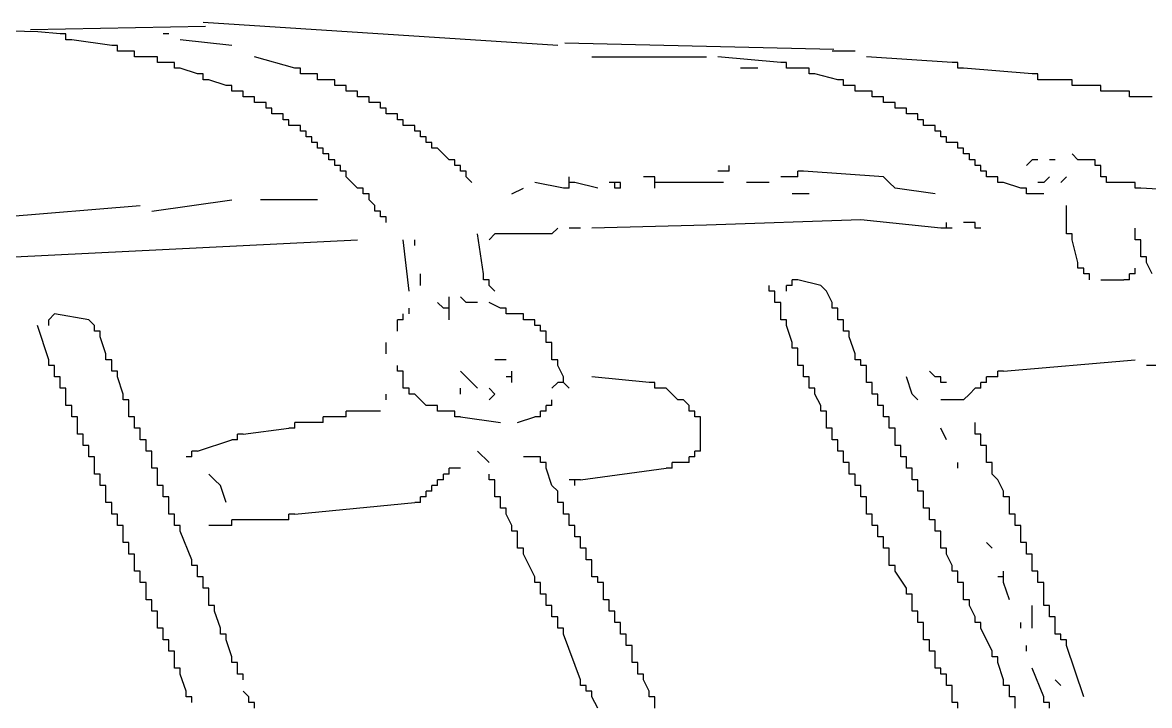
# Model space of a CAD drawing. Extents: x 0.03 to 8.61, y 0.04 to 5.34.
# Drawn here: x 2.705 to 4.085, y 4.505 to 5.341 of the extents above; entities that cross this region are included whole.
import ezdxf

# ---------------------------------------------------------------- set-up
doc = ezdxf.new("R2010")
doc.units = 0

msp = doc.modelspace()

# ---------------------------------------------------------------- linework, layer by layer
at = {"color": 7, "linetype": 'CONTINUOUS'}
for p, q in [((3.36, 5.313), (2.926, 5.341)), ((2.7235, 5.3297), (2.4007, 5.3372)), ((2.751, 5.327), (2.7235, 5.3297)), ((2.758, 5.327), (2.751, 5.327)), ((2.758, 5.32), (2.758, 5.327)), ((2.884, 5.327), (2.877, 5.327)), ((2.765, 5.32), (2.758, 5.32)), ((2.814, 5.313), (2.765, 5.32)), ((2.821, 5.313), (2.814, 5.313)), ((2.821, 5.306), (2.821, 5.313)), ((2.961, 5.313), (2.898, 5.32)), ((2.828, 5.306), (2.821, 5.306)), ((2.835, 5.306), (2.828, 5.306)), ((2.842, 5.306), (2.835, 5.306)), ((2.842, 5.299), (2.842, 5.306)), ((2.849, 5.299), (2.842, 5.299)), ((2.863, 5.299), (2.849, 5.299)), ((2.87, 5.299), (2.863, 5.299)), ((2.87, 5.292), (2.87, 5.299)), ((3.402, 5.299), (3.542, 5.299)), ((3.633, 5.292), (3.556, 5.299)), ((3.724, 5.306), (3.696, 5.306)), ((3.843, 5.292), (3.738, 5.299)), ((2.877, 5.292), (2.87, 5.292)), ((2.884, 5.292), (2.877, 5.292)), ((2.891, 5.292), (2.884, 5.292)), ((2.891, 5.285), (2.891, 5.292)), ((2.898, 5.285), (2.891, 5.285)), ((2.919, 5.278), (2.898, 5.285)), ((3.605, 5.285), (3.584, 5.285)), ((3.64, 5.292), (3.633, 5.292)), ((3.64, 5.285), (3.64, 5.292)), ((3.647, 5.285), (3.64, 5.285)), ((3.661, 5.285), (3.647, 5.285)), ((3.668, 5.285), (3.661, 5.285)), ((3.668, 5.278), (3.668, 5.285)), ((3.85, 5.292), (3.843, 5.292)), ((3.85, 5.285), (3.85, 5.292)), ((3.857, 5.285), (3.85, 5.285)), ((3.941, 5.278), (3.857, 5.285)), ((2.926, 5.278), (2.919, 5.278)), ((2.926, 5.271), (2.926, 5.278)), ((2.933, 5.271), (2.926, 5.271)), ((2.954, 5.264), (2.933, 5.271)), ((3.052, 5.278), (3.045, 5.278)), ((3.675, 5.278), (3.668, 5.278)), ((3.703, 5.271), (3.675, 5.278)), ((3.71, 5.271), (3.703, 5.271)), ((3.71, 5.264), (3.71, 5.271)), ((3.948, 5.278), (3.941, 5.278)), ((3.948, 5.271), (3.948, 5.278)), ((3.955, 5.271), (3.948, 5.271)), ((3.983, 5.271), (3.955, 5.271)), ((3.99, 5.271), (3.983, 5.271)), ((3.99, 5.264), (3.99, 5.271)), ((2.961, 5.264), (2.954, 5.264)), ((2.961, 5.257), (2.961, 5.264)), ((2.968, 5.257), (2.961, 5.257)), ((2.975, 5.257), (2.968, 5.257)), ((2.975, 5.25), (2.975, 5.257)), ((3.717, 5.264), (3.71, 5.264)), ((3.724, 5.264), (3.717, 5.264)), ((3.724, 5.257), (3.724, 5.264)), ((3.731, 5.257), (3.724, 5.257)), ((3.738, 5.257), (3.731, 5.257)), ((3.745, 5.257), (3.738, 5.257)), ((3.745, 5.25), (3.745, 5.257)), ((3.997, 5.264), (3.99, 5.264)), ((4.018, 5.264), (3.997, 5.264)), ((4.025, 5.264), (4.018, 5.264)), ((4.025, 5.257), (4.025, 5.264)), ((4.032, 5.257), (4.025, 5.257)), ((4.053, 5.257), (4.032, 5.257)), ((4.06, 5.257), (4.053, 5.257)), ((4.06, 5.25), (4.06, 5.257)), ((2.982, 5.25), (2.975, 5.25)), ((2.989, 5.25), (2.982, 5.25)), ((2.989, 5.243), (2.989, 5.25)), ((2.996, 5.243), (2.989, 5.243)), ((3.003, 5.243), (2.996, 5.243)), ((3.003, 5.236), (3.003, 5.243)), ((3.752, 5.25), (3.745, 5.25)), ((3.759, 5.25), (3.752, 5.25)), ((3.759, 5.243), (3.759, 5.25)), ((3.766, 5.243), (3.759, 5.243)), ((3.773, 5.243), (3.766, 5.243)), ((3.773, 5.236), (3.773, 5.243)), ((4.067, 5.25), (4.06, 5.25)), ((4.088, 5.25), (4.067, 5.25)), ((3.01, 5.236), (3.003, 5.236)), ((3.01, 5.229), (3.01, 5.236)), ((3.017, 5.229), (3.01, 5.229)), ((3.024, 5.229), (3.017, 5.229)), ((3.024, 5.222), (3.024, 5.229)), ((3.157, 5.229), (3.15, 5.229)), ((3.787, 5.236), (3.78, 5.236)), ((3.787, 5.229), (3.787, 5.236)), ((3.794, 5.229), (3.787, 5.229)), ((3.801, 5.229), (3.794, 5.229)), ((3.801, 5.222), (3.801, 5.229)), ((3.031, 5.215), (3.031, 5.222)), ((3.808, 5.215), (3.808, 5.222)), ((3.038, 5.215), (3.031, 5.215)), ((3.045, 5.215), (3.038, 5.215)), ((3.045, 5.208), (3.045, 5.215)), ((3.052, 5.208), (3.045, 5.208)), ((3.052, 5.201), (3.052, 5.208)), ((3.178, 5.215), (3.171, 5.215)), ((3.815, 5.215), (3.808, 5.215)), ((3.822, 5.215), (3.815, 5.215)), ((3.822, 5.208), (3.822, 5.215)), ((3.829, 5.208), (3.822, 5.208)), ((3.829, 5.201), (3.829, 5.208)), ((3.059, 5.201), (3.052, 5.201)), ((3.059, 5.194), (3.059, 5.201)), ((3.066, 5.194), (3.059, 5.194)), ((3.066, 5.187), (3.066, 5.194)), ((3.206, 5.194), (3.199, 5.194)), ((3.836, 5.201), (3.829, 5.201)), ((3.836, 5.194), (3.836, 5.201)), ((3.85, 5.194), (3.843, 5.194)), ((3.85, 5.187), (3.85, 5.194)), ((3.073, 5.187), (3.066, 5.187)), ((3.073, 5.18), (3.073, 5.187)), ((3.08, 5.18), (3.073, 5.18)), ((3.08, 5.173), (3.08, 5.18)), ((3.213, 5.187), (3.206, 5.187)), ((3.857, 5.187), (3.85, 5.187)), ((3.857, 5.18), (3.857, 5.187)), ((3.864, 5.18), (3.857, 5.18)), ((3.864, 5.173), (3.864, 5.18)), ((3.997, 5.173), (3.99, 5.18)), ((3.087, 5.173), (3.08, 5.173)), ((3.087, 5.166), (3.087, 5.173)), ((3.094, 5.166), (3.087, 5.166)), ((3.094, 5.159), (3.094, 5.166)), ((3.234, 5.166), (3.234, 5.173)), ((3.241, 5.166), (3.234, 5.166)), ((3.241, 5.159), (3.241, 5.166)), ((3.57, 5.159), (3.57, 5.166)), ((3.871, 5.173), (3.864, 5.173)), ((3.871, 5.166), (3.871, 5.173)), ((3.878, 5.159), (3.878, 5.166)), ((3.934, 5.166), (3.941, 5.173)), ((3.948, 5.173), (3.941, 5.173)), ((3.969, 5.173), (3.962, 5.173)), ((4.011, 5.173), (3.997, 5.173)), ((4.018, 5.173), (4.011, 5.173)), ((4.018, 5.166), (4.018, 5.173)), ((4.025, 5.166), (4.018, 5.166)), ((4.025, 5.159), (4.025, 5.166)), ((3.101, 5.159), (3.094, 5.159)), ((3.101, 5.152), (3.101, 5.159)), ((3.115, 5.138), (3.101, 5.152)), ((3.248, 5.159), (3.241, 5.159)), ((3.248, 5.152), (3.248, 5.159)), ((3.374, 5.145), (3.374, 5.152)), ((3.472, 5.152), (3.465, 5.152)), ((3.479, 5.152), (3.472, 5.152)), ((3.479, 5.145), (3.479, 5.152)), ((3.563, 5.159), (3.556, 5.159)), ((3.57, 5.159), (3.563, 5.159)), ((3.647, 5.152), (3.633, 5.152)), ((3.654, 5.152), (3.647, 5.152)), ((3.661, 5.159), (3.654, 5.159)), ((3.654, 5.152), (3.654, 5.159)), ((3.759, 5.152), (3.661, 5.159)), ((3.766, 5.145), (3.759, 5.152)), ((3.885, 5.152), (3.885, 5.159)), ((3.892, 5.152), (3.885, 5.152)), ((3.899, 5.152), (3.892, 5.152)), ((3.899, 5.145), (3.899, 5.152)), ((3.955, 5.145), (3.962, 5.152)), ((4.025, 5.152), (4.025, 5.159)), ((4.032, 5.145), (4.032, 5.152)), ((3.122, 5.138), (3.115, 5.138)), ((3.122, 5.131), (3.122, 5.138)), ((3.304, 5.131), (3.318, 5.138)), ((3.367, 5.138), (3.332, 5.145)), ((3.374, 5.138), (3.367, 5.138)), ((3.381, 5.145), (3.374, 5.145)), ((3.374, 5.138), (3.374, 5.145)), ((3.409, 5.138), (3.381, 5.145)), ((3.43, 5.145), (3.423, 5.145)), ((3.437, 5.145), (3.43, 5.145)), ((3.43, 5.138), (3.43, 5.145)), ((3.437, 5.138), (3.43, 5.138)), ((3.437, 5.138), (3.437, 5.145)), ((3.486, 5.145), (3.479, 5.145)), ((3.479, 5.138), (3.479, 5.145)), ((3.563, 5.145), (3.486, 5.145)), ((3.619, 5.145), (3.591, 5.145)), ((3.773, 5.138), (3.766, 5.145)), ((3.822, 5.131), (3.773, 5.138)), ((3.906, 5.145), (3.899, 5.145)), ((3.927, 5.138), (3.906, 5.145)), ((3.934, 5.138), (3.927, 5.138)), ((3.934, 5.131), (3.934, 5.138)), ((3.955, 5.145), (3.948, 5.145)), ((4.06, 5.145), (4.039, 5.145)), ((4.067, 5.145), (4.06, 5.145)), ((4.067, 5.138), (4.067, 5.145)), ((4.074, 5.138), (4.067, 5.138)), ((4.312, 5.124), (4.074, 5.138)), ((2.863, 5.11), (2.961, 5.124)), ((3.066, 5.124), (2.996, 5.124)), ((3.129, 5.131), (3.122, 5.131)), ((3.129, 5.124), (3.129, 5.131)), ((3.136, 5.117), (3.129, 5.124)), ((3.941, 5.131), (3.934, 5.131)), ((3.955, 5.131), (3.941, 5.131)), ((2.681, 5.103), (2.849, 5.117)), ((3.136, 5.11), (3.136, 5.117)), ((3.143, 5.103), (3.143, 5.11)), ((3.15, 5.103), (3.143, 5.103)), ((3.15, 5.096), (3.15, 5.103)), ((3.5422, 5.0927), (3.402, 5.089)), ((3.7312, 5.0992), (3.5422, 5.0927)), ((3.829, 5.089), (3.7312, 5.0992)), ((3.836, 5.089), (3.836, 5.096)), ((3.871, 5.089), (3.871, 5.096)), ((3.276, 5.075), (3.283, 5.082)), ((3.836, 5.089), (3.829, 5.089)), ((3.843, 5.089), (3.836, 5.089)), ((3.878, 5.089), (3.871, 5.089)), ((3.983, 5.082), (3.983, 5.089)), ((3.99, 5.075), (3.99, 5.082)), ((4.067, 5.082), (4.067, 5.089)), ((2.695, 5.054), (3.115, 5.075)), ((3.178, 5.012), (3.171, 5.075)), ((3.997, 5.047), (3.99, 5.075)), ((4.074, 5.068), (4.074, 5.075)), ((4.074, 5.061), (4.074, 5.068)), ((4.081, 5.054), (4.074, 5.054)), ((4.081, 5.047), (4.081, 5.054)), ((3.997, 5.04), (3.997, 5.047)), ((4.004, 5.04), (3.997, 5.04)), ((4.067, 5.033), (4.067, 5.04)), ((3.192, 5.019), (3.192, 5.033)), ((3.276, 5.019), (3.276, 5.026)), ((3.654, 5.026), (3.647, 5.026)), ((3.647, 5.019), (3.647, 5.026)), ((4.011, 5.033), (4.004, 5.033)), ((4.06, 5.026), (4.053, 5.026)), ((4.067, 5.033), (4.06, 5.033)), ((4.06, 5.026), (4.06, 5.033)), ((3.283, 5.012), (3.276, 5.019)), ((3.619, 5.012), (3.619, 5.019)), ((3.626, 5.012), (3.619, 5.012)), ((3.626, 5.005), (3.626, 5.012)), ((3.64, 5.012), (3.64, 5.019)), ((3.689, 5.012), (3.682, 5.019)), ((3.262, 4.998), (3.248, 4.998)), ((3.29, 4.991), (3.276, 4.998)), ((3.626, 4.998), (3.626, 5.005)), ((3.633, 4.998), (3.626, 4.998)), ((2.737, 4.977), (2.744, 4.984)), ((2.786, 4.977), (2.744, 4.984)), ((3.171, 4.977), (3.171, 4.984)), ((3.178, 4.984), (3.178, 4.991)), ((3.227, 4.991), (3.22, 4.991)), ((3.227, 4.984), (3.227, 4.991)), ((3.227, 4.977), (3.227, 4.984)), ((3.297, 4.991), (3.29, 4.991)), ((3.304, 4.984), (3.297, 4.984)), ((3.311, 4.984), (3.304, 4.984)), ((3.318, 4.977), (3.318, 4.984)), ((3.633, 4.984), (3.633, 4.991)), ((3.633, 4.977), (3.633, 4.984)), ((3.703, 4.984), (3.703, 4.991)), ((2.737, 4.928), (2.723, 4.97)), ((3.171, 4.977), (3.164, 4.977)), ((3.164, 4.97), (3.164, 4.977)), ((3.325, 4.977), (3.318, 4.977)), ((3.332, 4.977), (3.325, 4.977)), ((3.332, 4.97), (3.332, 4.977)), ((3.339, 4.97), (3.332, 4.97)), ((3.339, 4.963), (3.339, 4.97)), ((3.64, 4.977), (3.633, 4.977)), ((3.64, 4.97), (3.64, 4.977)), ((3.647, 4.949), (3.64, 4.97)), ((3.71, 4.97), (3.71, 4.977)), ((3.346, 4.963), (3.339, 4.963)), ((3.346, 4.956), (3.346, 4.963)), ((3.717, 4.956), (3.717, 4.963)), ((3.15, 4.935), (3.15, 4.949)), ((3.353, 4.935), (3.353, 4.942)), ((3.654, 4.942), (3.647, 4.942)), ((3.654, 4.935), (3.654, 4.942)), ((2.737, 4.921), (2.737, 4.928)), ((3.297, 4.928), (3.283, 4.928)), ((3.353, 4.928), (3.353, 4.935)), ((3.36, 4.928), (3.353, 4.928)), ((3.36, 4.921), (3.36, 4.928)), ((3.654, 4.928), (3.654, 4.935)), ((3.654, 4.921), (3.654, 4.928)), ((3.731, 4.921), (3.731, 4.928)), ((3.906, 4.914), (4.067, 4.928)), ((2.744, 4.921), (2.737, 4.921)), ((2.744, 4.914), (2.744, 4.921)), ((2.744, 4.907), (2.744, 4.914)), ((2.821, 4.907), (2.821, 4.914)), ((3.171, 4.907), (3.171, 4.914)), ((3.262, 4.893), (3.241, 4.914)), ((3.304, 4.907), (3.304, 4.914)), ((3.367, 4.907), (3.36, 4.921)), ((3.661, 4.921), (3.654, 4.921)), ((3.661, 4.914), (3.661, 4.921)), ((3.661, 4.907), (3.661, 4.914)), ((3.738, 4.921), (3.731, 4.921)), ((3.738, 4.914), (3.738, 4.921)), ((3.738, 4.907), (3.738, 4.914)), ((3.822, 4.907), (3.815, 4.914)), ((3.906, 4.914), (3.899, 4.914)), ((3.899, 4.907), (3.899, 4.914)), ((4.095, 4.921), (4.081, 4.921)), ((2.751, 4.907), (2.744, 4.907)), ((2.751, 4.9), (2.751, 4.907)), ((2.751, 4.893), (2.751, 4.9)), ((3.171, 4.9), (3.171, 4.907)), ((3.171, 4.893), (3.171, 4.9)), ((3.304, 4.907), (3.297, 4.907)), ((3.304, 4.9), (3.304, 4.907)), ((3.353, 4.893), (3.36, 4.9)), ((3.367, 4.9), (3.36, 4.9)), ((3.367, 4.9), (3.367, 4.907)), ((3.374, 4.893), (3.367, 4.9)), ((3.472, 4.9), (3.402, 4.907)), ((3.479, 4.893), (3.479, 4.9)), ((3.668, 4.907), (3.661, 4.907)), ((3.668, 4.9), (3.668, 4.907)), ((3.668, 4.893), (3.668, 4.9)), ((3.794, 4.886), (3.787, 4.907)), ((3.885, 4.9), (3.878, 4.9)), ((3.885, 4.9), (3.885, 4.907)), ((3.899, 4.907), (3.892, 4.907)), ((2.758, 4.893), (2.751, 4.893)), ((2.758, 4.886), (2.758, 4.893)), ((3.185, 4.886), (3.178, 4.886)), ((3.241, 4.886), (3.241, 4.893)), ((3.276, 4.879), (3.283, 4.886)), ((3.486, 4.893), (3.479, 4.893)), ((3.493, 4.893), (3.486, 4.893)), ((3.5, 4.886), (3.493, 4.893)), ((3.675, 4.893), (3.668, 4.893)), ((3.675, 4.886), (3.675, 4.893)), ((3.682, 4.872), (3.675, 4.886)), ((3.752, 4.886), (3.745, 4.886)), ((3.801, 4.879), (3.794, 4.886)), ((3.857, 4.879), (3.864, 4.886)), ((3.864, 4.886), (3.871, 4.893)), ((2.758, 4.872), (2.758, 4.879)), ((2.765, 4.872), (2.758, 4.872)), ((2.765, 4.865), (2.765, 4.872)), ((2.835, 4.872), (2.835, 4.879)), ((3.213, 4.872), (3.206, 4.872)), ((3.213, 4.865), (3.213, 4.872)), ((3.353, 4.872), (3.346, 4.872)), ((3.346, 4.865), (3.346, 4.872)), ((3.353, 4.872), (3.353, 4.879)), ((3.514, 4.879), (3.507, 4.879)), ((3.521, 4.872), (3.514, 4.879)), ((3.521, 4.865), (3.521, 4.872)), ((3.682, 4.865), (3.682, 4.872)), ((3.759, 4.872), (3.752, 4.872)), ((3.857, 4.879), (3.829, 4.879)), ((2.772, 4.851), (2.772, 4.858)), ((3.08, 4.858), (3.073, 4.858)), ((3.073, 4.851), (3.073, 4.858)), ((3.094, 4.858), (3.08, 4.858)), ((3.101, 4.858), (3.094, 4.858)), ((3.108, 4.865), (3.101, 4.865)), ((3.101, 4.858), (3.101, 4.865)), ((3.143, 4.865), (3.108, 4.865)), ((3.22, 4.865), (3.213, 4.865)), ((3.227, 4.865), (3.22, 4.865)), ((3.234, 4.865), (3.227, 4.865)), ((3.234, 4.858), (3.234, 4.865)), ((3.241, 4.858), (3.234, 4.858)), ((3.241, 4.858), (3.29, 4.851)), ((3.311, 4.851), (3.332, 4.858)), ((3.339, 4.858), (3.332, 4.858)), ((3.346, 4.865), (3.339, 4.865)), ((3.339, 4.858), (3.339, 4.865)), ((3.528, 4.865), (3.521, 4.865)), ((3.528, 4.858), (3.528, 4.865)), ((3.535, 4.858), (3.528, 4.858)), ((3.535, 4.851), (3.535, 4.858)), ((3.759, 4.858), (3.759, 4.865)), ((3.766, 4.858), (3.759, 4.858)), ((3.766, 4.851), (3.766, 4.858)), ((2.772, 4.844), (2.772, 4.851)), ((2.849, 4.837), (2.849, 4.844)), ((2.975, 4.837), (3.031, 4.844)), ((3.038, 4.844), (3.031, 4.844)), ((3.045, 4.851), (3.038, 4.851)), ((3.038, 4.844), (3.038, 4.851)), ((3.066, 4.851), (3.045, 4.851)), ((3.073, 4.851), (3.066, 4.851)), ((3.535, 4.816), (3.535, 4.851)), ((3.696, 4.844), (3.689, 4.844)), ((3.766, 4.844), (3.766, 4.851)), ((3.773, 4.844), (3.766, 4.844)), ((3.773, 4.837), (3.773, 4.844)), ((3.836, 4.83), (3.829, 4.844)), ((2.779, 4.837), (2.772, 4.837)), ((2.779, 4.83), (2.779, 4.837)), ((2.856, 4.823), (2.856, 4.83)), ((2.919, 4.816), (2.961, 4.83)), ((2.975, 4.837), (2.968, 4.837)), ((2.968, 4.83), (2.968, 4.837)), ((3.696, 4.83), (3.696, 4.837)), ((3.703, 4.83), (3.696, 4.83)), ((3.703, 4.823), (3.703, 4.83)), ((3.878, 4.83), (3.878, 4.837)), ((2.786, 4.823), (2.779, 4.823)), ((2.786, 4.809), (2.786, 4.816)), ((2.863, 4.809), (2.863, 4.816)), ((2.912, 4.809), (2.912, 4.816)), ((3.276, 4.802), (3.262, 4.816)), ((3.703, 4.816), (3.703, 4.823)), ((3.71, 4.816), (3.703, 4.816)), ((3.885, 4.816), (3.885, 4.823)), ((2.793, 4.809), (2.786, 4.809)), ((2.793, 4.795), (2.793, 4.802)), ((2.912, 4.809), (2.905, 4.809)), ((3.346, 4.795), (3.346, 4.802)), ((3.514, 4.802), (3.507, 4.802)), ((3.521, 4.802), (3.514, 4.802)), ((3.71, 4.802), (3.71, 4.809)), ((3.717, 4.802), (3.71, 4.802)), ((3.787, 4.802), (3.787, 4.809)), ((3.85, 4.795), (3.85, 4.802)), ((2.87, 4.788), (2.87, 4.795)), ((2.94, 4.781), (2.933, 4.788)), ((3.227, 4.788), (3.22, 4.788)), ((3.234, 4.795), (3.227, 4.795)), ((3.227, 4.788), (3.227, 4.795)), ((3.241, 4.795), (3.234, 4.795)), ((3.276, 4.781), (3.276, 4.788)), ((3.5, 4.795), (3.493, 4.795)), ((3.717, 4.788), (3.717, 4.795)), ((3.724, 4.788), (3.717, 4.788)), ((3.724, 4.781), (3.724, 4.788)), ((3.794, 4.788), (3.794, 4.795)), ((2.8, 4.774), (2.8, 4.781)), ((2.807, 4.774), (2.8, 4.774)), ((2.807, 4.767), (2.807, 4.774)), ((2.947, 4.774), (2.94, 4.781)), ((2.954, 4.753), (2.947, 4.774)), ((3.283, 4.781), (3.276, 4.781)), ((3.381, 4.781), (3.374, 4.781)), ((3.724, 4.774), (3.724, 4.781)), ((3.731, 4.774), (3.724, 4.774)), ((3.731, 4.767), (3.731, 4.774)), ((3.801, 4.781), (3.794, 4.781)), ((3.801, 4.774), (3.801, 4.781)), ((3.801, 4.767), (3.801, 4.774)), ((2.807, 4.76), (2.807, 4.767)), ((2.884, 4.753), (2.884, 4.76)), ((3.206, 4.767), (3.199, 4.767)), ((3.199, 4.76), (3.199, 4.767)), ((3.283, 4.76), (3.283, 4.767)), ((3.29, 4.753), (3.29, 4.76)), ((3.731, 4.76), (3.731, 4.767)), ((3.738, 4.76), (3.731, 4.76)), ((3.808, 4.767), (3.801, 4.767)), ((3.808, 4.753), (3.808, 4.76)), ((3.906, 4.76), (3.906, 4.767)), ((3.913, 4.76), (3.906, 4.76)), ((2.814, 4.746), (2.814, 4.753)), ((3.038, 4.739), (3.185, 4.753)), ((2.821, 4.739), (2.814, 4.739)), ((2.821, 4.732), (2.821, 4.739)), ((3.297, 4.746), (3.29, 4.746)), ((3.304, 4.725), (3.297, 4.739)), ((3.374, 4.732), (3.374, 4.739)), ((3.738, 4.739), (3.738, 4.746)), ((3.745, 4.739), (3.738, 4.739)), ((3.815, 4.739), (3.815, 4.746)), ((3.92, 4.732), (3.92, 4.739)), ((2.821, 4.725), (2.821, 4.732)), ((2.828, 4.725), (2.821, 4.725)), ((2.968, 4.732), (2.961, 4.732)), ((3.304, 4.718), (3.304, 4.725)), ((3.381, 4.725), (3.374, 4.725)), ((3.381, 4.718), (3.381, 4.725)), ((3.745, 4.725), (3.745, 4.732)), ((3.752, 4.725), (3.745, 4.725)), ((3.822, 4.725), (3.822, 4.732)), ((2.828, 4.711), (2.828, 4.718)), ((2.828, 4.704), (2.828, 4.711)), ((3.311, 4.718), (3.304, 4.718)), ((3.311, 4.704), (3.311, 4.711)), ((3.388, 4.704), (3.388, 4.711)), ((3.752, 4.711), (3.752, 4.718)), ((3.759, 4.711), (3.752, 4.711)), ((3.759, 4.704), (3.759, 4.711)), ((3.829, 4.711), (3.829, 4.718)), ((3.927, 4.711), (3.927, 4.718)), ((2.835, 4.704), (2.828, 4.704)), ((2.835, 4.697), (2.835, 4.704)), ((2.835, 4.69), (2.835, 4.697)), ((3.318, 4.697), (3.311, 4.697)), ((3.395, 4.69), (3.395, 4.697)), ((3.759, 4.697), (3.759, 4.704)), ((3.766, 4.697), (3.759, 4.697)), ((3.892, 4.697), (3.885, 4.704)), ((3.934, 4.697), (3.934, 4.704)), ((2.842, 4.69), (2.835, 4.69)), ((3.332, 4.662), (3.318, 4.69)), ((3.402, 4.676), (3.402, 4.683)), ((3.766, 4.676), (3.766, 4.683)), ((2.842, 4.669), (2.842, 4.676)), ((2.849, 4.669), (2.842, 4.669)), ((3.773, 4.676), (3.766, 4.676)), ((3.773, 4.669), (3.773, 4.676)), ((3.85, 4.662), (3.85, 4.669)), ((3.906, 4.662), (3.906, 4.669)), ((2.849, 4.655), (2.849, 4.662)), ((2.856, 4.655), (2.849, 4.655)), ((2.856, 4.648), (2.856, 4.655)), ((3.332, 4.655), (3.332, 4.662)), ((3.339, 4.655), (3.332, 4.655)), ((3.339, 4.648), (3.339, 4.655)), ((3.416, 4.655), (3.409, 4.655)), ((3.857, 4.648), (3.857, 4.655)), ((3.906, 4.662), (3.899, 4.662)), ((3.906, 4.655), (3.906, 4.662)), ((3.913, 4.634), (3.906, 4.655)), ((2.856, 4.641), (2.856, 4.648)), ((2.856, 4.634), (2.856, 4.641)), ((2.933, 4.641), (2.933, 4.648)), ((3.339, 4.641), (3.339, 4.648)), ((3.346, 4.641), (3.339, 4.641)), ((3.416, 4.641), (3.416, 4.648)), ((3.787, 4.641), (3.787, 4.648)), ((2.863, 4.634), (2.856, 4.634)), ((2.863, 4.62), (2.863, 4.627)), ((3.346, 4.627), (3.346, 4.634)), ((3.353, 4.627), (3.346, 4.627)), ((3.423, 4.627), (3.423, 4.634)), ((3.794, 4.62), (3.794, 4.627)), ((3.962, 4.62), (3.962, 4.627)), ((2.87, 4.62), (2.863, 4.62)), ((2.87, 4.613), (2.87, 4.62)), ((2.87, 4.606), (2.87, 4.613)), ((3.353, 4.613), (3.353, 4.62)), ((3.36, 4.613), (3.353, 4.613)), ((3.43, 4.613), (3.43, 4.62)), ((3.801, 4.62), (3.794, 4.62)), ((3.801, 4.606), (3.801, 4.613)), ((2.87, 4.599), (2.87, 4.606)), ((2.877, 4.599), (2.87, 4.599)), ((2.877, 4.592), (2.877, 4.599)), ((3.36, 4.599), (3.36, 4.606)), ((3.367, 4.599), (3.36, 4.599)), ((3.367, 4.592), (3.367, 4.599)), ((3.437, 4.599), (3.437, 4.606)), ((3.808, 4.599), (3.808, 4.606)), ((3.878, 4.599), (3.878, 4.606)), ((3.927, 4.599), (3.927, 4.606)), ((2.877, 4.585), (2.877, 4.592)), ((2.884, 4.585), (2.877, 4.585)), ((2.884, 4.578), (2.884, 4.585)), ((3.388, 4.536), (3.367, 4.592)), ((3.444, 4.585), (3.444, 4.592)), ((3.808, 4.585), (3.808, 4.592)), ((3.815, 4.578), (3.815, 4.585)), ((3.976, 4.592), (3.969, 4.592)), ((3.983, 4.585), (3.976, 4.585)), ((2.884, 4.571), (2.884, 4.578)), ((2.891, 4.571), (2.884, 4.571)), ((3.451, 4.571), (3.451, 4.578)), ((3.822, 4.571), (3.815, 4.571)), ((3.934, 4.571), (3.934, 4.578)), ((4.004, 4.515), (3.983, 4.578)), ((2.891, 4.557), (2.891, 4.564)), ((2.891, 4.55), (2.891, 4.557)), ((2.961, 4.557), (2.961, 4.564)), ((3.822, 4.55), (3.822, 4.557)), ((3.899, 4.557), (3.899, 4.564)), ((3.906, 4.536), (3.899, 4.557)), ((2.898, 4.55), (2.891, 4.55)), ((2.898, 4.543), (2.898, 4.55)), ((2.905, 4.522), (2.898, 4.543)), ((3.829, 4.55), (3.822, 4.55)), ((3.829, 4.543), (3.829, 4.55)), ((3.836, 4.543), (3.829, 4.543)), ((3.836, 4.536), (3.836, 4.543)), ((3.955, 4.515), (3.941, 4.55)), ((3.388, 4.529), (3.388, 4.536)), ((3.395, 4.529), (3.388, 4.529)), ((3.836, 4.529), (3.836, 4.536)), ((3.843, 4.529), (3.836, 4.529)), ((3.913, 4.522), (3.913, 4.529)), ((3.976, 4.529), (3.969, 4.536)), ((2.905, 4.515), (2.905, 4.522)), ((2.912, 4.515), (2.905, 4.515)), ((3.402, 4.522), (3.395, 4.522)), ((3.402, 4.515), (3.402, 4.522)), ((3.409, 4.501), (3.402, 4.515)), ((3.479, 4.508), (3.479, 4.515)), ((3.843, 4.515), (3.843, 4.522)), ((3.843, 4.508), (3.843, 4.515)), ((3.92, 4.508), (3.92, 4.515)), ((3.955, 4.508), (3.955, 4.515)), ((3.85, 4.508), (3.843, 4.508)), ((3.85, 4.501), (3.85, 4.508)), ((3.962, 4.508), (3.955, 4.508))]:
    msp.add_line(p, q, dxfattribs=at)
at = {"color": 8, "linetype": 'CONTINUOUS'}
for p, q in [((3.038, 5.285), (2.989, 5.299)), ((3.045, 5.278), (3.045, 5.285)), ((3.059, 5.278), (3.052, 5.278)), ((3.073, 5.271), (3.066, 5.271)), ((3.094, 5.264), (3.087, 5.264)), ((3.108, 5.257), (3.101, 5.257)), ((3.122, 5.25), (3.115, 5.25)), ((3.136, 5.243), (3.129, 5.243)), ((3.78, 5.236), (3.773, 5.236)), ((3.171, 5.222), (3.164, 5.222)), ((3.171, 5.215), (3.171, 5.222)), ((3.192, 5.208), (3.185, 5.208)), ((3.199, 5.201), (3.192, 5.201)), ((3.199, 5.194), (3.199, 5.201)), ((3.206, 5.187), (3.206, 5.194)), ((4.032, 5.152), (4.025, 5.152)), ((4.039, 5.145), (4.032, 5.145)), ((3.227, 4.991), (3.227, 4.998)), ((2.793, 4.963), (2.793, 4.97)), ((2.8, 4.963), (2.793, 4.963)), ((3.353, 4.949), (3.346, 4.949)), ((2.807, 4.928), (2.807, 4.935)), ((2.814, 4.914), (2.814, 4.921)), ((3.283, 4.886), (3.276, 4.893)), ((2.835, 4.858), (2.835, 4.865)), ((2.842, 4.858), (2.835, 4.858)), ((2.842, 4.844), (2.842, 4.851)), ((2.863, 4.795), (2.863, 4.802)), ((2.87, 4.781), (2.87, 4.788)), ((2.87, 4.774), (2.87, 4.781)), ((2.877, 4.774), (2.87, 4.774)), ((2.884, 4.739), (2.884, 4.746)), ((2.891, 4.739), (2.884, 4.739)), ((3.367, 4.739), (3.367, 4.746)), ((2.891, 4.725), (2.891, 4.732)), ((2.898, 4.725), (2.891, 4.725)), ((2.912, 4.676), (2.912, 4.683)), ((2.919, 4.676), (2.912, 4.676)), ((2.919, 4.662), (2.919, 4.669)), ((3.843, 4.669), (3.843, 4.676)), ((2.933, 4.627), (2.933, 4.634)), ((2.94, 4.627), (2.933, 4.627)), ((2.947, 4.599), (2.94, 4.62)), ((2.947, 4.592), (2.947, 4.599)), ((2.954, 4.592), (2.947, 4.592)), ((2.961, 4.564), (2.954, 4.585)), ((2.968, 4.557), (2.961, 4.557)), ((3.451, 4.557), (3.451, 4.564)), ((3.458, 4.557), (3.451, 4.557)), ((2.968, 4.543), (2.968, 4.55)), ((2.975, 4.543), (2.968, 4.543)), ((3.458, 4.543), (3.458, 4.55)), ((3.465, 4.543), (3.458, 4.543)), ((2.982, 4.515), (2.975, 4.522)), ((2.982, 4.508), (2.982, 4.515)), ((2.989, 4.508), (2.982, 4.508))]:
    msp.add_line(p, q, dxfattribs=at)
at = {"color": 12, "linetype": 'CONTINUOUS'}
for p, q in [((3.045, 5.285), (3.038, 5.285)), ((3.066, 5.278), (3.059, 5.278)), ((3.066, 5.271), (3.066, 5.278)), ((3.08, 5.271), (3.073, 5.271)), ((3.087, 5.271), (3.08, 5.271)), ((3.087, 5.264), (3.087, 5.271)), ((3.101, 5.264), (3.094, 5.264)), ((3.101, 5.257), (3.101, 5.264)), ((3.115, 5.257), (3.108, 5.257)), ((3.115, 5.25), (3.115, 5.257)), ((3.129, 5.25), (3.122, 5.25)), ((3.129, 5.243), (3.129, 5.25)), ((3.143, 5.243), (3.136, 5.243)), ((3.143, 5.236), (3.143, 5.243)), ((3.15, 5.236), (3.143, 5.236)), ((3.15, 5.229), (3.15, 5.236)), ((3.164, 5.229), (3.157, 5.229)), ((3.164, 5.222), (3.164, 5.229)), ((3.185, 5.215), (3.178, 5.215)), ((3.185, 5.208), (3.185, 5.215)), ((3.192, 5.201), (3.192, 5.208)), ((3.227, 5.173), (3.213, 5.187)), ((3.234, 5.173), (3.227, 5.173)), ((3.255, 5.145), (3.248, 5.152)), ((3.976, 5.145), (3.983, 5.152)), ((3.269, 5.033), (3.262, 5.082)), ((4.067, 5.075), (4.067, 5.082)), ((4.074, 5.075), (4.067, 5.075)), ((4.074, 5.054), (4.074, 5.061)), ((3.269, 5.026), (3.269, 5.033)), ((3.276, 5.026), (3.269, 5.026)), ((3.696, 4.998), (3.689, 5.012)), ((3.22, 4.991), (3.213, 4.998)), ((3.227, 4.998), (3.227, 5.005)), ((3.248, 4.998), (3.241, 5.005)), ((3.696, 4.991), (3.696, 4.998)), ((3.703, 4.991), (3.696, 4.991)), ((3.703, 4.977), (3.703, 4.984)), ((2.737, 4.97), (2.737, 4.977)), ((2.793, 4.97), (2.786, 4.977)), ((3.164, 4.963), (3.164, 4.97)), ((3.71, 4.977), (3.703, 4.977)), ((3.71, 4.963), (3.71, 4.97)), ((2.8, 4.956), (2.8, 4.963)), ((2.807, 4.935), (2.8, 4.956)), ((3.346, 4.949), (3.346, 4.956)), ((3.717, 4.963), (3.71, 4.963)), ((3.724, 4.935), (3.717, 4.956)), ((3.353, 4.942), (3.353, 4.949)), ((2.814, 4.928), (2.807, 4.928)), ((2.814, 4.921), (2.814, 4.928)), ((3.724, 4.928), (3.724, 4.935)), ((3.731, 4.928), (3.724, 4.928)), ((2.821, 4.914), (2.814, 4.914)), ((3.171, 4.914), (3.164, 4.914)), ((2.828, 4.886), (2.821, 4.907)), ((3.738, 4.9), (3.738, 4.907)), ((3.745, 4.9), (3.738, 4.9)), ((2.828, 4.879), (2.828, 4.886)), ((3.745, 4.886), (3.745, 4.893)), ((2.835, 4.879), (2.828, 4.879)), ((3.752, 4.872), (3.752, 4.879)), ((2.842, 4.851), (2.842, 4.858)), ((2.849, 4.844), (2.842, 4.844)), ((2.849, 4.83), (2.849, 4.837)), ((2.856, 4.83), (2.849, 4.83)), ((3.773, 4.83), (3.773, 4.837)), ((3.773, 4.823), (3.773, 4.83)), ((2.856, 4.816), (2.856, 4.823)), ((2.863, 4.816), (2.856, 4.816)), ((3.535, 4.816), (3.528, 4.816)), ((3.528, 4.809), (3.528, 4.816)), ((3.78, 4.823), (3.773, 4.823)), ((3.78, 4.816), (3.78, 4.823)), ((3.78, 4.809), (3.78, 4.816)), ((2.863, 4.802), (2.863, 4.809)), ((3.332, 4.809), (3.318, 4.809)), ((3.339, 4.809), (3.332, 4.809)), ((3.339, 4.802), (3.339, 4.809)), ((3.346, 4.802), (3.339, 4.802)), ((3.507, 4.802), (3.5, 4.802)), ((3.5, 4.795), (3.5, 4.802)), ((3.528, 4.809), (3.521, 4.809)), ((3.521, 4.802), (3.521, 4.809)), ((3.787, 4.809), (3.78, 4.809)), ((3.787, 4.795), (3.787, 4.802)), ((3.353, 4.774), (3.346, 4.795)), ((3.794, 4.795), (3.787, 4.795)), ((3.794, 4.781), (3.794, 4.788)), ((2.877, 4.767), (2.877, 4.774)), ((3.36, 4.767), (3.353, 4.774)), ((2.877, 4.76), (2.877, 4.767)), ((3.36, 4.76), (3.36, 4.767)), ((3.36, 4.753), (3.36, 4.76)), ((3.367, 4.753), (3.36, 4.753)), ((3.367, 4.746), (3.367, 4.753)), ((3.808, 4.746), (3.808, 4.753)), ((2.891, 4.732), (2.891, 4.739)), ((3.374, 4.739), (3.367, 4.739)), ((3.815, 4.746), (3.808, 4.746)), ((2.898, 4.718), (2.898, 4.725)), ((3.374, 4.725), (3.374, 4.732)), ((3.822, 4.718), (3.822, 4.725)), ((2.912, 4.683), (2.898, 4.718)), ((3.381, 4.711), (3.381, 4.718)), ((3.388, 4.711), (3.381, 4.711)), ((3.829, 4.718), (3.822, 4.718)), ((3.829, 4.704), (3.829, 4.711)), ((3.388, 4.697), (3.388, 4.704)), ((3.395, 4.697), (3.388, 4.697)), ((3.829, 4.697), (3.829, 4.704)), ((3.836, 4.697), (3.829, 4.697)), ((3.836, 4.69), (3.836, 4.697)), ((3.395, 4.683), (3.395, 4.69)), ((3.402, 4.683), (3.395, 4.683)), ((3.843, 4.676), (3.836, 4.69)), ((2.919, 4.669), (2.919, 4.676)), ((3.402, 4.669), (3.402, 4.676)), ((3.402, 4.662), (3.402, 4.669)), ((3.85, 4.669), (3.843, 4.669)), ((2.926, 4.662), (2.919, 4.662)), ((2.926, 4.655), (2.926, 4.662)), ((2.926, 4.648), (2.926, 4.655)), ((3.409, 4.662), (3.402, 4.662)), ((3.409, 4.655), (3.409, 4.662)), ((3.85, 4.655), (3.85, 4.662)), ((3.857, 4.655), (3.85, 4.655)), ((2.933, 4.648), (2.926, 4.648)), ((2.933, 4.634), (2.933, 4.641)), ((3.416, 4.634), (3.416, 4.641)), ((3.857, 4.641), (3.857, 4.648)), ((3.857, 4.634), (3.857, 4.641)), ((2.94, 4.62), (2.94, 4.627)), ((3.423, 4.634), (3.416, 4.634)), ((3.423, 4.62), (3.423, 4.627)), ((3.864, 4.634), (3.857, 4.634)), ((3.864, 4.627), (3.864, 4.634)), ((3.871, 4.613), (3.864, 4.627)), ((3.43, 4.62), (3.423, 4.62)), ((3.43, 4.606), (3.43, 4.613)), ((3.871, 4.606), (3.871, 4.613)), ((3.437, 4.606), (3.43, 4.606)), ((3.437, 4.592), (3.437, 4.599)), ((3.878, 4.606), (3.871, 4.606)), ((3.892, 4.571), (3.878, 4.599)), ((2.954, 4.585), (2.954, 4.592)), ((3.444, 4.592), (3.437, 4.592)), ((3.444, 4.578), (3.444, 4.585)), ((3.451, 4.578), (3.444, 4.578)), ((3.451, 4.564), (3.451, 4.571)), ((3.822, 4.564), (3.822, 4.571)), ((3.892, 4.564), (3.892, 4.571)), ((2.968, 4.55), (2.968, 4.557)), ((3.458, 4.55), (3.458, 4.557)), ((3.899, 4.564), (3.892, 4.564)), ((2.975, 4.536), (2.975, 4.543)), ((3.465, 4.536), (3.465, 4.543)), ((3.472, 4.522), (3.465, 4.536)), ((3.906, 4.529), (3.906, 4.536)), ((3.913, 4.529), (3.906, 4.529)), ((3.472, 4.515), (3.472, 4.522)), ((3.479, 4.515), (3.472, 4.515)), ((2.989, 4.501), (2.989, 4.508)), ((3.479, 4.501), (3.479, 4.508))]:
    msp.add_line(p, q, dxfattribs=at)
at = {"color": 5, "linetype": 'CONTINUOUS'}
for p, q in [((3.031, 5.222), (3.024, 5.222)), ((3.808, 5.222), (3.801, 5.222)), ((3.143, 5.11), (3.136, 5.11)), ((3.983, 5.089), (3.983, 5.117)), ((3.99, 5.082), (3.983, 5.082)), ((4.088, 5.033), (4.081, 5.047)), ((3.682, 5.019), (3.654, 5.026)), ((4.011, 5.026), (4.011, 5.033)), ((3.318, 4.984), (3.311, 4.984)), ((3.164, 4.914), (3.164, 4.921)), ((3.745, 4.893), (3.745, 4.9)), ((3.878, 4.893), (3.878, 4.9)), ((3.892, 4.907), (3.885, 4.907)), ((3.15, 4.879), (3.15, 4.886)), ((3.752, 4.879), (3.752, 4.886)), ((3.878, 4.893), (3.871, 4.893)), ((3.199, 4.872), (3.192, 4.879)), ((3.759, 4.865), (3.759, 4.872)), ((2.765, 4.858), (2.765, 4.865)), ((3.689, 4.858), (3.689, 4.865)), ((2.779, 4.823), (2.779, 4.83)), ((2.919, 4.816), (2.912, 4.816)), ((2.793, 4.802), (2.793, 4.809)), ((2.793, 4.788), (2.793, 4.795)), ((3.22, 4.781), (3.22, 4.788)), ((3.388, 4.781), (3.493, 4.795)), ((3.213, 4.774), (3.206, 4.774)), ((3.206, 4.767), (3.206, 4.774)), ((3.22, 4.781), (3.213, 4.781)), ((3.213, 4.774), (3.213, 4.781)), ((3.283, 4.774), (3.283, 4.781)), ((3.283, 4.767), (3.283, 4.774)), ((3.906, 4.767), (3.899, 4.781)), ((3.199, 4.76), (3.192, 4.76)), ((3.192, 4.753), (3.192, 4.76)), ((3.738, 4.753), (3.738, 4.76)), ((3.808, 4.76), (3.808, 4.767)), ((3.913, 4.753), (3.913, 4.76)), ((3.192, 4.753), (3.185, 4.753)), ((3.913, 4.746), (3.913, 4.753)), ((2.828, 4.718), (2.828, 4.725)), ((3.927, 4.718), (3.927, 4.725)), ((3.311, 4.711), (3.311, 4.718)), ((3.766, 4.69), (3.766, 4.697)), ((2.842, 4.683), (2.842, 4.69)), ((3.941, 4.683), (3.941, 4.69)), ((3.955, 4.648), (3.955, 4.655)), ((3.794, 4.634), (3.794, 4.641)), ((3.969, 4.606), (3.969, 4.613)), ((3.976, 4.585), (3.976, 4.592)), ((3.983, 4.578), (3.983, 4.585)), ((2.891, 4.564), (2.891, 4.571)), ((3.843, 4.522), (3.843, 4.529)), ((2.912, 4.508), (2.912, 4.515))]:
    msp.add_line(p, q, dxfattribs=at)
at = {"color": 1, "linetype": 'CONTINUOUS'}
for p, q in [((3.843, 5.194), (3.836, 5.194)), ((3.878, 5.166), (3.871, 5.166)), ((3.885, 5.159), (3.878, 5.159)), ((3.185, 5.068), (3.185, 5.075)), ((4.025, 5.026), (4.053, 5.026)), ((3.647, 4.942), (3.647, 4.949)), ((3.479, 4.9), (3.472, 4.9)), ((3.829, 4.907), (3.822, 4.907)), ((3.829, 4.9), (3.829, 4.907)), ((3.836, 4.9), (3.829, 4.9)), ((3.178, 4.893), (3.171, 4.893)), ((2.835, 4.865), (2.835, 4.872)), ((2.772, 4.858), (2.765, 4.858)), ((2.772, 4.837), (2.772, 4.844)), ((3.689, 4.844), (3.689, 4.851)), ((2.968, 4.83), (2.961, 4.83)), ((2.8, 4.788), (2.793, 4.788)), ((2.87, 4.795), (2.863, 4.795)), ((2.807, 4.753), (2.807, 4.76)), ((2.884, 4.76), (2.877, 4.76)), ((2.814, 4.753), (2.807, 4.753)), ((2.884, 4.746), (2.884, 4.753)), ((3.29, 4.746), (3.29, 4.753)), ((2.814, 4.739), (2.814, 4.746)), ((3.815, 4.732), (3.815, 4.739)), ((3.822, 4.732), (3.815, 4.732)), ((3.311, 4.697), (3.311, 4.704)), ((3.815, 4.585), (3.808, 4.585)), ((3.815, 4.571), (3.815, 4.578)), ((3.913, 4.515), (3.913, 4.522)), ((3.92, 4.515), (3.913, 4.515)), ((3.92, 4.501), (3.92, 4.508))]:
    msp.add_line(p, q, dxfattribs=at)
at = {"color": 3, "linetype": 'CONTINUOUS'}
for p, q in [((3.668, 5.131), (3.647, 5.131)), ((3.864, 5.096), (3.857, 5.096)), ((3.871, 5.096), (3.864, 5.096)), ((3.353, 5.082), (3.283, 5.082)), ((3.353, 5.082), (3.36, 5.089)), ((3.388, 5.089), (3.374, 5.089)), ((4.004, 5.033), (4.004, 5.04)), ((3.647, 5.019), (3.64, 5.019)), ((3.633, 4.991), (3.633, 4.998)), ((3.297, 4.984), (3.297, 4.991)), ((2.758, 4.879), (2.758, 4.886)), ((3.178, 4.886), (3.178, 4.893)), ((3.192, 4.879), (3.185, 4.886)), ((3.507, 4.879), (3.5, 4.886)), ((3.206, 4.872), (3.199, 4.872)), ((3.689, 4.865), (3.682, 4.865)), ((3.689, 4.851), (3.689, 4.858)), ((3.696, 4.837), (3.696, 4.844)), ((3.871, 4.844), (3.871, 4.851)), ((3.871, 4.837), (3.871, 4.844)), ((3.878, 4.837), (3.871, 4.837)), ((3.878, 4.823), (3.878, 4.83)), ((2.786, 4.816), (2.786, 4.823)), ((3.71, 4.809), (3.71, 4.816)), ((3.885, 4.823), (3.878, 4.823)), ((3.885, 4.809), (3.885, 4.816)), ((3.717, 4.795), (3.717, 4.802)), ((3.885, 4.802), (3.885, 4.809)), ((3.892, 4.802), (3.885, 4.802)), ((3.892, 4.795), (3.892, 4.802)), ((2.8, 4.781), (2.8, 4.788)), ((3.892, 4.788), (3.892, 4.795)), ((3.899, 4.781), (3.892, 4.788)), ((3.388, 4.781), (3.381, 4.781)), ((3.381, 4.774), (3.381, 4.781)), ((3.29, 4.76), (3.283, 4.76)), ((3.738, 4.746), (3.738, 4.753)), ((3.038, 4.739), (3.031, 4.739)), ((3.031, 4.732), (3.031, 4.739)), ((3.297, 4.739), (3.297, 4.746)), ((3.745, 4.732), (3.745, 4.739)), ((3.913, 4.739), (3.913, 4.746)), ((3.92, 4.739), (3.913, 4.739)), ((2.954, 4.725), (2.933, 4.725)), ((2.961, 4.725), (2.954, 4.725)), ((2.961, 4.725), (2.961, 4.732)), ((3.024, 4.732), (2.968, 4.732)), ((3.031, 4.732), (3.024, 4.732)), ((3.752, 4.718), (3.752, 4.725)), ((3.92, 4.725), (3.92, 4.732)), ((3.927, 4.725), (3.92, 4.725)), ((3.927, 4.704), (3.927, 4.711)), ((3.318, 4.69), (3.318, 4.697)), ((3.934, 4.704), (3.927, 4.704)), ((3.934, 4.69), (3.934, 4.697)), ((2.842, 4.676), (2.842, 4.683)), ((3.766, 4.683), (3.766, 4.69)), ((3.941, 4.69), (3.934, 4.69)), ((3.941, 4.676), (3.941, 4.683)), ((2.849, 4.662), (2.849, 4.669)), ((3.787, 4.648), (3.773, 4.669)), ((3.941, 4.669), (3.941, 4.676)), ((3.948, 4.669), (3.941, 4.669)), ((3.948, 4.662), (3.948, 4.669)), ((3.416, 4.648), (3.416, 4.655)), ((3.948, 4.655), (3.948, 4.662)), ((3.955, 4.655), (3.948, 4.655)), ((3.346, 4.634), (3.346, 4.641)), ((3.794, 4.641), (3.787, 4.641)), ((3.955, 4.634), (3.955, 4.648)), ((2.863, 4.627), (2.863, 4.634)), ((3.353, 4.62), (3.353, 4.627)), ((3.794, 4.627), (3.794, 4.634)), ((3.941, 4.599), (3.941, 4.627)), ((3.955, 4.627), (3.955, 4.634)), ((3.962, 4.627), (3.955, 4.627)), ((3.36, 4.606), (3.36, 4.613)), ((3.801, 4.613), (3.801, 4.62)), ((3.962, 4.613), (3.962, 4.62)), ((3.969, 4.613), (3.962, 4.613)), ((3.808, 4.606), (3.801, 4.606)), ((3.808, 4.592), (3.808, 4.599)), ((3.969, 4.599), (3.969, 4.606)), ((3.969, 4.592), (3.969, 4.599)), ((3.822, 4.557), (3.822, 4.564)), ((3.395, 4.522), (3.395, 4.529)), ((3.962, 4.501), (3.962, 4.508))]:
    msp.add_line(p, q, dxfattribs=at)
at = {"layer": 'Cut Hole', "color": 12, "linetype": 'CONTINUOUS'}
for p, q in [((2.7146, 5.3324), (2.9287, 5.3365)), ((3.3689, 5.3163), (3.698, 5.3082))]:
    msp.add_line(p, q, dxfattribs=at)

doc.saveas('drawing.dxf')
